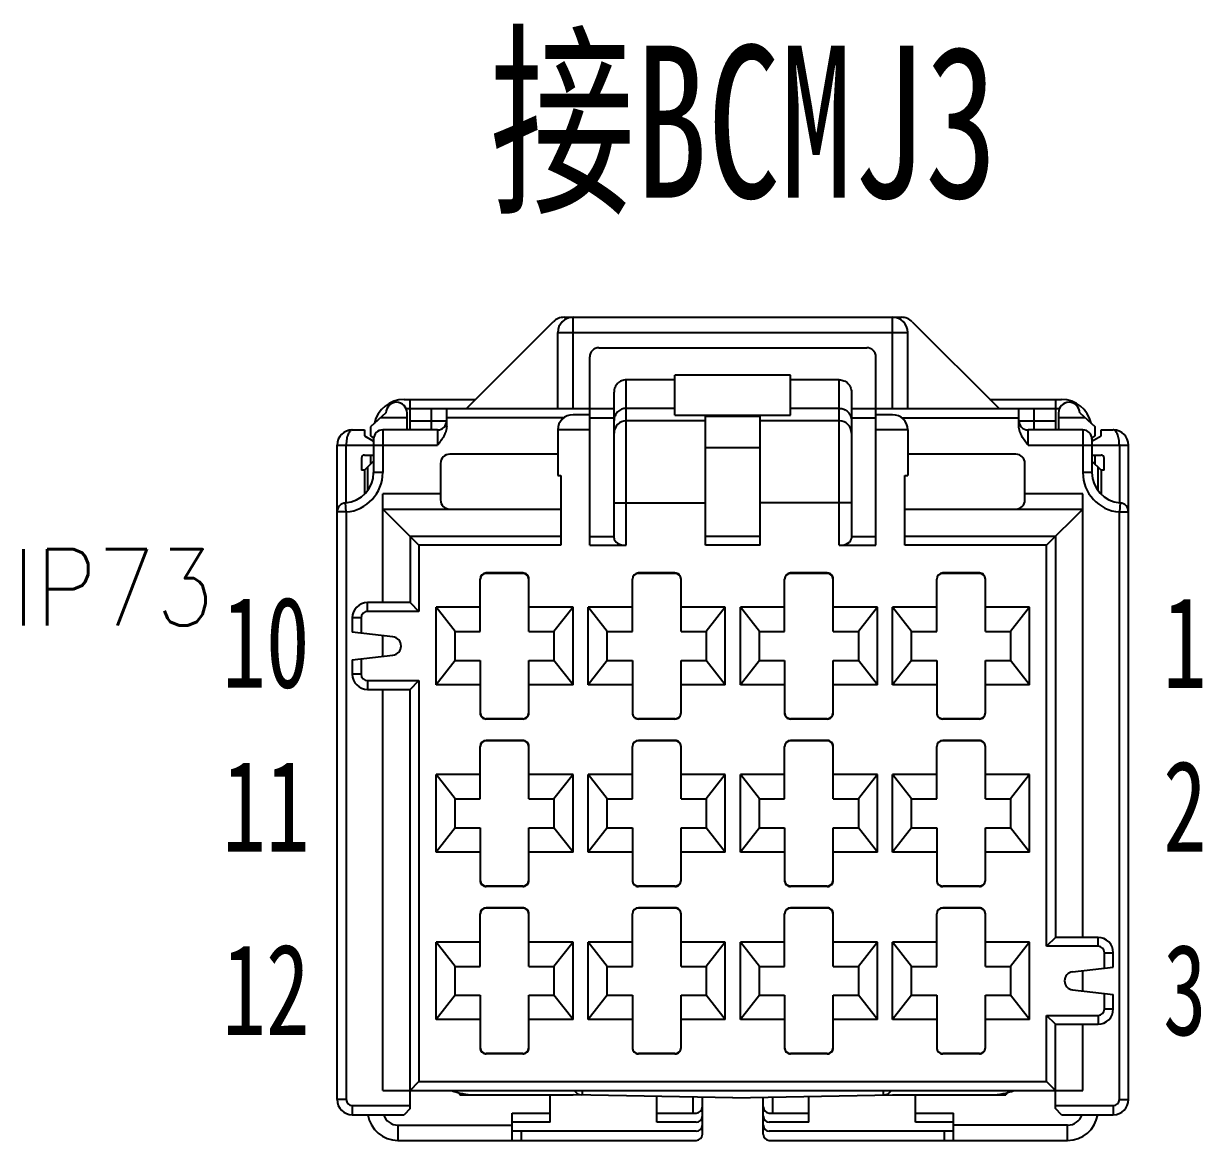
# Model space of a CAD drawing. Header units: inches. Extents: x 47316 to 59086, y 3141 to 11743.
# Drawn here: x 52093.43 to 52132.16, y 8851.77 to 8888.46 of the extents above; entities that cross this region are included whole.
import ezdxf

# ---------------------------------------------------------------- set-up
doc = ezdxf.new("R2010")
doc.units = ezdxf.units.IN
doc.header["$MEASUREMENT"] = 0
doc.layers.add('___SHELL', color=7, linetype='Continuous')
doc.styles.add('MtX_FangSong_GB2312', font='')
doc.styles.get("Standard").update_dxf_attribs({"font": ''})
doc.styles.get('MtX_FangSong_GB2312').set_extended_font_data('FangSong_GB2312')
doc.styles.get('Standard').set_extended_font_data('SimSun')

msp = doc.modelspace()

# ---------------------------------------------------------------- linework, layer by layer
at = {"layer": '___SHELL', "color": 0, "linetype": 'Continuous', "lineweight": -2}
for p, q in [((52107.982, 8875.813), (52110.835, 8878.666)), ((52111.189, 8878.813), (52122.275, 8878.813)), ((52111.482, 8875.813), (52111.482, 8878.813)), ((52121.982, 8875.813), (52121.982, 8878.813)), ((52122.628, 8878.666), (52125.482, 8875.813)), ((52110.982, 8875.813), (52110.982, 8878.313)), ((52110.982, 8878.313), (52122.482, 8878.313)), ((52122.482, 8875.813), (52122.482, 8878.313)), ((52112.332, 8877.813), (52121.132, 8877.813)), ((52112.032, 8871.324), (52112.032, 8877.513)), ((52121.432, 8871.324), (52121.432, 8877.513)), ((52114.832, 8875.599), (52114.832, 8876.913)), ((52118.632, 8876.913), (52114.832, 8876.913)), ((52118.632, 8875.599), (52118.632, 8876.913)), ((52113.232, 8871.324), (52113.232, 8876.757)), ((52114.832, 8876.757), (52113.232, 8876.757)), ((52120.232, 8876.757), (52118.632, 8876.757)), ((52120.232, 8871.324), (52120.232, 8876.757)), ((52112.832, 8871.555), (52112.832, 8876.356)), ((52120.632, 8876.356), (52120.632, 8871.555)), ((52105.932, 8876.113), (52108.282, 8876.113)), ((52106.001, 8875.813), (52112.832, 8875.813)), ((52106.132, 8875.113), (52106.132, 8876.113)), ((52106.832, 8875.113), (52106.832, 8875.813)), ((52107.332, 8875.237), (52107.332, 8875.813)), ((52114.832, 8875.821), (52113.232, 8875.821)), ((52120.232, 8875.821), (52118.632, 8875.821)), ((52120.632, 8875.813), (52127.463, 8875.813)), ((52125.182, 8876.113), (52127.532, 8876.113)), ((52126.132, 8875.237), (52126.132, 8875.813)), ((52126.632, 8875.113), (52126.632, 8875.813)), ((52127.332, 8876.113), (52127.332, 8875.113)), ((52105.334, 8875.67), (52104.832, 8875.218)), ((52105.167, 8875.52), (52106.032, 8875.52)), ((52106.032, 8875.113), (52106.032, 8875.67)), ((52106.132, 8875.413), (52107.332, 8875.413)), ((52111.182, 8875.513), (52107.332, 8875.513)), ((52112.032, 8875.613), (52111.482, 8875.613)), ((52112.032, 8875.513), (52112.832, 8875.513)), ((52115.832, 8875.41), (52113.232, 8875.41)), ((52114.832, 8875.599), (52118.632, 8875.599)), ((52115.832, 8871.324), (52115.832, 8875.559)), ((52117.632, 8875.559), (52115.832, 8875.559)), ((52117.632, 8871.324), (52117.632, 8875.559)), ((52120.232, 8875.41), (52117.632, 8875.41)), ((52120.632, 8875.513), (52121.432, 8875.513)), ((52121.982, 8875.613), (52121.432, 8875.613)), ((52122.282, 8875.513), (52126.132, 8875.513)), ((52126.132, 8875.413), (52127.332, 8875.413)), ((52127.432, 8875.67), (52127.432, 8875.113)), ((52127.432, 8875.52), (52128.296, 8875.52)), ((52128.129, 8875.67), (52128.632, 8875.218)), ((52104.232, 8875.113), (52104.632, 8875.113)), ((52104.632, 8875.113), (52104.632, 8874.913)), ((52104.832, 8875.218), (52104.832, 8874.918)), ((52105.232, 8875.113), (52105.232, 8873.713)), ((52107.032, 8875.113), (52105.232, 8875.113)), ((52107.032, 8875.113), (52107.032, 8874.613)), ((52110.982, 8875.113), (52110.982, 8873.613)), ((52112.032, 8875.113), (52110.982, 8875.113)), ((52122.482, 8875.113), (52121.432, 8875.113)), ((52122.482, 8875.113), (52122.482, 8873.613)), ((52126.432, 8874.613), (52126.432, 8875.113)), ((52128.232, 8875.113), (52126.432, 8875.113)), ((52128.232, 8875.113), (52128.232, 8873.713)), ((52128.632, 8874.918), (52128.632, 8875.218)), ((52128.832, 8875.113), (52129.232, 8875.113)), ((52128.832, 8874.913), (52128.832, 8875.113)), ((52103.732, 8853.113), (52103.732, 8874.613)), ((52103.732, 8874.613), (52107.032, 8874.613)), ((52104.032, 8872.718), (52104.032, 8874.613)), ((52104.632, 8874.913), (52104.932, 8874.74)), ((52104.832, 8874.918), (52104.933, 8874.842)), ((52104.932, 8874.842), (52104.932, 8873.713)), ((52126.432, 8874.613), (52129.732, 8874.613)), ((52128.53, 8874.842), (52128.632, 8874.918)), ((52128.532, 8874.74), (52128.832, 8874.913)), ((52128.532, 8874.842), (52128.532, 8873.713)), ((52129.432, 8874.613), (52129.432, 8872.718)), ((52129.732, 8853.113), (52129.732, 8874.613)), ((52104.632, 8874.288), (52104.932, 8874.288)), ((52104.832, 8874.288), (52104.832, 8873.988)), ((52110.982, 8874.313), (52107.432, 8874.313)), ((52117.632, 8874.521), (52115.832, 8874.521)), ((52126.032, 8874.313), (52122.482, 8874.313)), ((52128.532, 8874.288), (52128.832, 8874.288)), ((52128.632, 8873.988), (52128.632, 8874.288)), ((52104.532, 8874.188), (52104.532, 8873.788)), ((52104.632, 8873.788), (52104.932, 8874.088)), ((52104.732, 8873.888), (52104.732, 8873.113)), ((52107.132, 8874.013), (52107.132, 8872.813)), ((52126.332, 8872.813), (52126.332, 8874.013)), ((52128.832, 8873.788), (52128.532, 8874.088)), ((52128.732, 8873.113), (52128.732, 8873.888)), ((52128.932, 8873.788), (52128.932, 8874.188)), ((52104.632, 8873.788), (52104.532, 8873.788)), ((52104.632, 8873.788), (52104.632, 8872.999)), ((52105.232, 8873.713), (52104.932, 8873.713)), ((52110.982, 8873.613), (52111.082, 8873.613)), ((52111.082, 8873.613), (52111.082, 8871.324)), ((52122.382, 8871.324), (52122.382, 8873.613)), ((52122.382, 8873.613), (52122.482, 8873.613)), ((52128.532, 8873.713), (52128.232, 8873.713)), ((52128.932, 8873.788), (52128.832, 8873.788)), ((52128.832, 8873.788), (52128.832, 8872.999)), ((52104.032, 8872.417), (52104.009, 8872.716)), ((52105.232, 8869.438), (52105.232, 8873.013)), ((52107.132, 8873.013), (52105.232, 8873.013)), ((52112.832, 8872.713), (52115.832, 8872.713)), ((52120.632, 8872.713), (52117.632, 8872.713)), ((52128.232, 8873.013), (52126.332, 8873.013)), ((52128.232, 8858.438), (52128.232, 8873.013)), ((52129.455, 8872.716), (52129.432, 8872.417)), ((52104.032, 8872.417), (52103.732, 8872.417)), ((52104.032, 8872.417), (52104.032, 8853.113)), ((52105.232, 8872.513), (52106.42, 8871.324)), ((52105.232, 8872.513), (52111.082, 8872.513)), ((52122.382, 8872.513), (52128.232, 8872.513)), ((52127.043, 8871.324), (52128.232, 8872.513)), ((52129.432, 8872.417), (52129.732, 8872.417)), ((52129.432, 8853.113), (52129.432, 8872.417)), ((52106.132, 8871.613), (52106.132, 8869.438)), ((52111.082, 8871.613), (52106.132, 8871.613)), ((52112.032, 8871.613), (52112.832, 8871.613)), ((52117.632, 8871.613), (52115.832, 8871.613)), ((52120.632, 8871.613), (52121.432, 8871.613)), ((52127.332, 8871.613), (52122.382, 8871.613)), ((52127.332, 8871.613), (52127.332, 8858.438)), ((52106.42, 8871.324), (52106.42, 8869.149)), ((52111.082, 8871.324), (52106.42, 8871.324)), ((52112.032, 8871.324), (52113.232, 8871.324)), ((52117.632, 8871.324), (52115.832, 8871.324)), ((52120.232, 8871.324), (52121.432, 8871.324)), ((52127.043, 8871.324), (52122.382, 8871.324)), ((52127.043, 8858.149), (52127.043, 8871.324)), ((52108.632, 8870.413), (52108.632, 8870.399)), ((52109.832, 8870.413), (52108.632, 8870.413)), ((52109.832, 8870.399), (52108.632, 8870.399)), ((52109.832, 8870.399), (52109.832, 8870.413)), ((52113.632, 8870.413), (52113.632, 8870.399)), ((52114.832, 8870.413), (52113.632, 8870.413)), ((52114.832, 8870.399), (52113.632, 8870.399)), ((52114.832, 8870.399), (52114.832, 8870.413)), ((52118.632, 8870.413), (52118.632, 8870.399)), ((52119.832, 8870.413), (52118.632, 8870.413)), ((52119.832, 8870.399), (52118.632, 8870.399)), ((52119.832, 8870.399), (52119.832, 8870.413)), ((52124.832, 8870.413), (52123.632, 8870.413)), ((52123.632, 8870.413), (52123.632, 8870.399)), ((52124.832, 8870.399), (52123.632, 8870.399)), ((52124.832, 8870.399), (52124.832, 8870.413)), ((52108.432, 8868.488), (52108.432, 8870.213)), ((52110.032, 8868.488), (52110.032, 8870.213)), ((52113.432, 8868.488), (52113.432, 8870.213)), ((52115.032, 8868.488), (52115.032, 8870.213)), ((52118.432, 8868.488), (52118.432, 8870.213)), ((52120.032, 8868.488), (52120.032, 8870.213)), ((52123.432, 8868.488), (52123.432, 8870.213)), ((52125.032, 8868.488), (52125.032, 8870.213)), ((52104.732, 8869.149), (52104.732, 8869.438)), ((52106.132, 8869.438), (52104.732, 8869.438)), ((52106.132, 8869.438), (52106.42, 8869.149)), ((52106.982, 8866.738), (52106.982, 8869.288)), ((52107.607, 8868.488), (52106.982, 8869.288)), ((52108.432, 8869.288), (52106.982, 8869.288)), ((52111.482, 8869.288), (52110.032, 8869.288)), ((52111.482, 8869.288), (52110.857, 8868.488)), ((52111.482, 8866.738), (52111.482, 8869.288)), ((52111.982, 8866.738), (52111.982, 8869.288)), ((52112.607, 8868.488), (52111.982, 8869.288)), ((52113.432, 8869.288), (52111.982, 8869.288)), ((52116.482, 8869.288), (52115.032, 8869.288)), ((52116.482, 8869.288), (52115.857, 8868.488)), ((52116.482, 8866.738), (52116.482, 8869.288)), ((52116.982, 8866.738), (52116.982, 8869.288)), ((52117.607, 8868.488), (52116.982, 8869.288)), ((52118.432, 8869.288), (52116.982, 8869.288)), ((52121.482, 8869.288), (52120.032, 8869.288)), ((52121.482, 8869.288), (52120.857, 8868.488)), ((52121.482, 8866.738), (52121.482, 8869.288)), ((52123.432, 8869.288), (52121.982, 8869.288)), ((52121.982, 8866.738), (52121.982, 8869.288)), ((52122.607, 8868.488), (52121.982, 8869.288)), ((52126.482, 8869.288), (52125.032, 8869.288)), ((52126.482, 8869.288), (52125.857, 8868.488)), ((52126.482, 8866.738), (52126.482, 8869.288)), ((52104.232, 8868.938), (52104.232, 8868.463)), ((52104.52, 8868.938), (52104.232, 8868.938)), ((52104.52, 8868.938), (52104.52, 8868.43)), ((52106.42, 8869.149), (52104.732, 8869.149)), ((52105.566, 8868.311), (52104.232, 8868.463)), ((52107.607, 8867.538), (52107.607, 8868.488)), ((52107.607, 8868.488), (52108.432, 8868.488)), ((52110.032, 8868.488), (52110.857, 8868.488)), ((52110.857, 8868.488), (52110.857, 8867.538)), ((52112.607, 8867.538), (52112.607, 8868.488)), ((52112.607, 8868.488), (52113.432, 8868.488)), ((52115.032, 8868.488), (52115.857, 8868.488)), ((52115.857, 8868.488), (52115.857, 8867.538)), ((52117.607, 8867.538), (52117.607, 8868.488)), ((52117.607, 8868.488), (52118.432, 8868.488)), ((52120.032, 8868.488), (52120.857, 8868.488)), ((52120.857, 8868.488), (52120.857, 8867.538)), ((52122.607, 8868.488), (52123.432, 8868.488)), ((52122.607, 8867.538), (52122.607, 8868.488)), ((52125.032, 8868.488), (52125.857, 8868.488)), ((52125.857, 8868.488), (52125.857, 8867.538)), ((52105.232, 8867.677), (52105.232, 8868.349)), ((52104.232, 8867.563), (52105.566, 8867.715)), ((52104.232, 8867.563), (52104.232, 8867.088)), ((52104.52, 8867.596), (52104.52, 8867.088)), ((52107.607, 8867.538), (52106.982, 8866.738)), ((52107.607, 8867.538), (52108.432, 8867.538)), ((52108.432, 8867.538), (52108.432, 8865.813)), ((52110.032, 8865.813), (52110.032, 8867.538)), ((52110.032, 8867.538), (52110.857, 8867.538)), ((52111.482, 8866.738), (52110.857, 8867.538)), ((52112.607, 8867.538), (52111.982, 8866.738)), ((52112.607, 8867.538), (52113.432, 8867.538)), ((52113.432, 8867.538), (52113.432, 8865.813)), ((52115.032, 8865.813), (52115.032, 8867.538)), ((52115.032, 8867.538), (52115.857, 8867.538)), ((52116.482, 8866.738), (52115.857, 8867.538)), ((52117.607, 8867.538), (52116.982, 8866.738)), ((52117.607, 8867.538), (52118.432, 8867.538)), ((52118.432, 8867.538), (52118.432, 8865.813)), ((52120.032, 8867.538), (52120.857, 8867.538)), ((52120.032, 8865.813), (52120.032, 8867.538)), ((52121.482, 8866.738), (52120.857, 8867.538)), ((52122.607, 8867.538), (52121.982, 8866.738)), ((52122.607, 8867.538), (52123.432, 8867.538)), ((52123.432, 8867.538), (52123.432, 8865.813)), ((52125.032, 8867.538), (52125.857, 8867.538)), ((52125.032, 8865.813), (52125.032, 8867.538)), ((52126.482, 8866.738), (52125.857, 8867.538)), ((52104.52, 8867.088), (52104.232, 8867.088)), ((52104.732, 8866.876), (52104.732, 8866.588)), ((52104.732, 8866.876), (52106.42, 8866.876)), ((52106.132, 8866.588), (52106.42, 8866.876)), ((52106.42, 8866.876), (52106.42, 8853.701)), ((52104.732, 8866.588), (52106.132, 8866.588)), ((52105.232, 8853.413), (52105.232, 8866.588)), ((52106.132, 8852.813), (52106.132, 8866.588)), ((52108.432, 8866.738), (52106.982, 8866.738)), ((52111.482, 8866.738), (52110.032, 8866.738)), ((52113.432, 8866.738), (52111.982, 8866.738)), ((52116.482, 8866.738), (52115.032, 8866.738)), ((52118.432, 8866.738), (52116.982, 8866.738)), ((52121.482, 8866.738), (52120.032, 8866.738)), ((52123.432, 8866.738), (52121.982, 8866.738)), ((52126.482, 8866.738), (52125.032, 8866.738)), ((52108.632, 8865.613), (52108.632, 8865.626)), ((52109.832, 8865.626), (52108.632, 8865.626)), ((52109.832, 8865.613), (52108.632, 8865.613)), ((52109.832, 8865.626), (52109.832, 8865.613)), ((52113.632, 8865.613), (52113.632, 8865.626)), ((52114.832, 8865.626), (52113.632, 8865.626)), ((52114.832, 8865.613), (52113.632, 8865.613)), ((52114.832, 8865.626), (52114.832, 8865.613)), ((52119.832, 8865.626), (52118.632, 8865.626)), ((52118.632, 8865.613), (52118.632, 8865.626)), ((52119.832, 8865.613), (52118.632, 8865.613)), ((52119.832, 8865.626), (52119.832, 8865.613)), ((52124.832, 8865.626), (52123.632, 8865.626)), ((52123.632, 8865.613), (52123.632, 8865.626)), ((52124.832, 8865.613), (52123.632, 8865.613)), ((52124.832, 8865.626), (52124.832, 8865.613)), ((52108.632, 8864.913), (52108.632, 8864.899)), ((52109.832, 8864.913), (52108.632, 8864.913)), ((52109.832, 8864.899), (52109.832, 8864.913)), ((52113.632, 8864.913), (52113.632, 8864.899)), ((52114.832, 8864.913), (52113.632, 8864.913)), ((52114.832, 8864.899), (52114.832, 8864.913)), ((52119.832, 8864.913), (52118.632, 8864.913)), ((52118.632, 8864.913), (52118.632, 8864.899)), ((52119.832, 8864.899), (52119.832, 8864.913)), ((52124.832, 8864.913), (52123.632, 8864.913)), ((52123.632, 8864.913), (52123.632, 8864.899)), ((52124.832, 8864.899), (52124.832, 8864.913)), ((52108.432, 8862.988), (52108.432, 8864.713)), ((52109.832, 8864.899), (52108.632, 8864.899)), ((52110.032, 8862.988), (52110.032, 8864.713)), ((52113.432, 8862.988), (52113.432, 8864.713)), ((52114.832, 8864.899), (52113.632, 8864.899)), ((52115.032, 8862.988), (52115.032, 8864.713)), ((52118.432, 8862.988), (52118.432, 8864.713)), ((52119.832, 8864.899), (52118.632, 8864.899)), ((52120.032, 8862.988), (52120.032, 8864.713)), ((52123.432, 8862.988), (52123.432, 8864.713)), ((52124.832, 8864.899), (52123.632, 8864.899)), ((52125.032, 8862.988), (52125.032, 8864.713)), ((52106.982, 8861.238), (52106.982, 8863.788)), ((52107.607, 8862.988), (52106.982, 8863.788)), ((52108.432, 8863.788), (52106.982, 8863.788)), ((52111.482, 8863.788), (52110.032, 8863.788)), ((52111.482, 8863.788), (52110.857, 8862.988)), ((52111.482, 8861.238), (52111.482, 8863.788)), ((52111.982, 8861.238), (52111.982, 8863.788)), ((52112.607, 8862.988), (52111.982, 8863.788)), ((52113.432, 8863.788), (52111.982, 8863.788)), ((52116.482, 8863.788), (52115.032, 8863.788)), ((52116.482, 8863.788), (52115.857, 8862.988)), ((52116.482, 8861.238), (52116.482, 8863.788)), ((52118.432, 8863.788), (52116.982, 8863.788)), ((52117.607, 8862.988), (52116.982, 8863.788)), ((52116.982, 8861.238), (52116.982, 8863.788)), ((52121.482, 8863.788), (52120.032, 8863.788)), ((52121.482, 8863.788), (52120.857, 8862.988)), ((52121.482, 8861.238), (52121.482, 8863.788)), ((52123.432, 8863.788), (52121.982, 8863.788)), ((52122.607, 8862.988), (52121.982, 8863.788)), ((52121.982, 8861.238), (52121.982, 8863.788)), ((52126.482, 8863.788), (52125.032, 8863.788)), ((52126.482, 8863.788), (52125.857, 8862.988)), ((52126.482, 8861.238), (52126.482, 8863.788)), ((52107.607, 8862.038), (52107.607, 8862.988)), ((52107.607, 8862.988), (52108.432, 8862.988)), ((52110.032, 8862.988), (52110.857, 8862.988)), ((52110.857, 8862.988), (52110.857, 8862.038)), ((52112.607, 8862.038), (52112.607, 8862.988)), ((52112.607, 8862.988), (52113.432, 8862.988)), ((52115.032, 8862.988), (52115.857, 8862.988)), ((52115.857, 8862.988), (52115.857, 8862.038)), ((52117.607, 8862.988), (52118.432, 8862.988)), ((52117.607, 8862.038), (52117.607, 8862.988)), ((52120.032, 8862.988), (52120.857, 8862.988)), ((52120.857, 8862.988), (52120.857, 8862.038)), ((52122.607, 8862.988), (52123.432, 8862.988)), ((52122.607, 8862.038), (52122.607, 8862.988)), ((52125.032, 8862.988), (52125.857, 8862.988)), ((52125.857, 8862.988), (52125.857, 8862.038)), ((52107.607, 8862.038), (52106.982, 8861.238)), ((52107.607, 8862.038), (52108.432, 8862.038)), ((52108.432, 8862.038), (52108.432, 8860.313)), ((52110.032, 8860.313), (52110.032, 8862.038)), ((52110.032, 8862.038), (52110.857, 8862.038)), ((52111.482, 8861.238), (52110.857, 8862.038)), ((52112.607, 8862.038), (52111.982, 8861.238)), ((52112.607, 8862.038), (52113.432, 8862.038)), ((52113.432, 8862.038), (52113.432, 8860.313)), ((52115.032, 8862.038), (52115.857, 8862.038)), ((52115.032, 8860.313), (52115.032, 8862.038)), ((52116.482, 8861.238), (52115.857, 8862.038)), ((52117.607, 8862.038), (52116.982, 8861.238)), ((52117.607, 8862.038), (52118.432, 8862.038)), ((52118.432, 8862.038), (52118.432, 8860.313)), ((52120.032, 8862.038), (52120.857, 8862.038)), ((52120.032, 8860.313), (52120.032, 8862.038)), ((52121.482, 8861.238), (52120.857, 8862.038)), ((52122.607, 8862.038), (52121.982, 8861.238)), ((52122.607, 8862.038), (52123.432, 8862.038)), ((52123.432, 8862.038), (52123.432, 8860.313)), ((52125.032, 8862.038), (52125.857, 8862.038)), ((52125.032, 8860.313), (52125.032, 8862.038)), ((52126.482, 8861.238), (52125.857, 8862.038)), ((52108.432, 8861.238), (52106.982, 8861.238)), ((52111.482, 8861.238), (52110.032, 8861.238)), ((52113.432, 8861.238), (52111.982, 8861.238)), ((52116.482, 8861.238), (52115.032, 8861.238)), ((52118.432, 8861.238), (52116.982, 8861.238)), ((52121.482, 8861.238), (52120.032, 8861.238)), ((52123.432, 8861.238), (52121.982, 8861.238)), ((52126.482, 8861.238), (52125.032, 8861.238)), ((52108.632, 8860.113), (52108.632, 8860.126)), ((52109.832, 8860.126), (52108.632, 8860.126)), ((52109.832, 8860.113), (52108.632, 8860.113)), ((52109.832, 8860.126), (52109.832, 8860.113)), ((52114.832, 8860.126), (52113.632, 8860.126)), ((52113.632, 8860.113), (52113.632, 8860.126)), ((52114.832, 8860.113), (52113.632, 8860.113)), ((52114.832, 8860.126), (52114.832, 8860.113)), ((52119.832, 8860.126), (52118.632, 8860.126)), ((52118.632, 8860.113), (52118.632, 8860.126)), ((52119.832, 8860.113), (52118.632, 8860.113)), ((52119.832, 8860.126), (52119.832, 8860.113)), ((52124.832, 8860.126), (52123.632, 8860.126)), ((52123.632, 8860.113), (52123.632, 8860.126)), ((52124.832, 8860.113), (52123.632, 8860.113)), ((52124.832, 8860.126), (52124.832, 8860.113)), ((52108.432, 8857.488), (52108.432, 8859.213)), ((52108.632, 8859.413), (52108.632, 8859.399)), ((52109.832, 8859.413), (52108.632, 8859.413)), ((52109.832, 8859.399), (52108.632, 8859.399)), ((52109.832, 8859.399), (52109.832, 8859.413)), ((52110.032, 8857.488), (52110.032, 8859.213)), ((52113.432, 8857.488), (52113.432, 8859.213)), ((52114.832, 8859.413), (52113.632, 8859.413)), ((52113.632, 8859.413), (52113.632, 8859.399)), ((52114.832, 8859.399), (52113.632, 8859.399)), ((52114.832, 8859.399), (52114.832, 8859.413)), ((52115.032, 8857.488), (52115.032, 8859.213)), ((52118.432, 8857.488), (52118.432, 8859.213)), ((52119.832, 8859.413), (52118.632, 8859.413)), ((52118.632, 8859.413), (52118.632, 8859.399)), ((52119.832, 8859.399), (52118.632, 8859.399)), ((52119.832, 8859.399), (52119.832, 8859.413)), ((52120.032, 8857.488), (52120.032, 8859.213)), ((52123.432, 8857.488), (52123.432, 8859.213)), ((52124.832, 8859.413), (52123.632, 8859.413)), ((52123.632, 8859.413), (52123.632, 8859.399)), ((52124.832, 8859.399), (52123.632, 8859.399)), ((52124.832, 8859.399), (52124.832, 8859.413)), ((52125.032, 8857.488), (52125.032, 8859.213)), ((52127.332, 8858.438), (52127.043, 8858.149)), ((52128.732, 8858.438), (52127.332, 8858.438)), ((52128.732, 8858.149), (52128.732, 8858.438)), ((52107.607, 8857.488), (52106.982, 8858.288)), ((52106.982, 8855.738), (52106.982, 8858.288)), ((52108.432, 8858.288), (52106.982, 8858.288)), ((52111.482, 8858.288), (52110.032, 8858.288)), ((52111.482, 8858.288), (52110.857, 8857.488)), ((52111.482, 8855.738), (52111.482, 8858.288)), ((52112.607, 8857.488), (52111.982, 8858.288)), ((52113.432, 8858.288), (52111.982, 8858.288)), ((52111.982, 8855.738), (52111.982, 8858.288)), ((52116.482, 8858.288), (52115.032, 8858.288)), ((52116.482, 8858.288), (52115.857, 8857.488)), ((52116.482, 8855.738), (52116.482, 8858.288)), ((52118.432, 8858.288), (52116.982, 8858.288)), ((52117.607, 8857.488), (52116.982, 8858.288)), ((52116.982, 8855.738), (52116.982, 8858.288)), ((52121.482, 8858.288), (52120.032, 8858.288)), ((52121.482, 8858.288), (52120.857, 8857.488)), ((52121.482, 8855.738), (52121.482, 8858.288)), ((52123.432, 8858.288), (52121.982, 8858.288)), ((52122.607, 8857.488), (52121.982, 8858.288)), ((52121.982, 8855.738), (52121.982, 8858.288)), ((52126.482, 8858.288), (52125.032, 8858.288)), ((52126.482, 8858.288), (52125.857, 8857.488)), ((52126.482, 8855.738), (52126.482, 8858.288)), ((52128.732, 8858.149), (52127.043, 8858.149)), ((52128.943, 8857.938), (52129.232, 8857.938)), ((52128.943, 8857.43), (52128.943, 8857.938)), ((52129.232, 8857.463), (52129.232, 8857.938)), ((52107.607, 8856.538), (52107.607, 8857.488)), ((52107.607, 8857.488), (52108.432, 8857.488)), ((52110.032, 8857.488), (52110.857, 8857.488)), ((52110.857, 8857.488), (52110.857, 8856.538)), ((52112.607, 8857.488), (52113.432, 8857.488)), ((52112.607, 8856.538), (52112.607, 8857.488)), ((52115.032, 8857.488), (52115.857, 8857.488)), ((52115.857, 8857.488), (52115.857, 8856.538)), ((52117.607, 8857.488), (52118.432, 8857.488)), ((52117.607, 8856.538), (52117.607, 8857.488)), ((52120.032, 8857.488), (52120.857, 8857.488)), ((52120.857, 8857.488), (52120.857, 8856.538)), ((52122.607, 8857.488), (52123.432, 8857.488)), ((52122.607, 8856.538), (52122.607, 8857.488)), ((52125.032, 8857.488), (52125.857, 8857.488)), ((52125.857, 8857.488), (52125.857, 8856.538)), ((52127.898, 8857.311), (52129.232, 8857.463)), ((52128.232, 8856.677), (52128.232, 8857.349)), ((52107.607, 8856.538), (52106.982, 8855.738)), ((52107.607, 8856.538), (52108.432, 8856.538)), ((52108.432, 8856.538), (52108.432, 8854.813)), ((52110.032, 8856.538), (52110.857, 8856.538)), ((52110.032, 8854.813), (52110.032, 8856.538)), ((52111.482, 8855.738), (52110.857, 8856.538)), ((52112.607, 8856.538), (52111.982, 8855.738)), ((52112.607, 8856.538), (52113.432, 8856.538)), ((52113.432, 8856.538), (52113.432, 8854.813)), ((52115.032, 8856.538), (52115.857, 8856.538)), ((52115.032, 8854.813), (52115.032, 8856.538)), ((52116.482, 8855.738), (52115.857, 8856.538)), ((52117.607, 8856.538), (52116.982, 8855.738)), ((52117.607, 8856.538), (52118.432, 8856.538)), ((52118.432, 8856.538), (52118.432, 8854.813)), ((52120.032, 8856.538), (52120.857, 8856.538)), ((52120.032, 8854.813), (52120.032, 8856.538)), ((52121.482, 8855.738), (52120.857, 8856.538)), ((52122.607, 8856.538), (52121.982, 8855.738)), ((52122.607, 8856.538), (52123.432, 8856.538)), ((52123.432, 8856.538), (52123.432, 8854.813)), ((52125.032, 8856.538), (52125.857, 8856.538)), ((52125.032, 8854.813), (52125.032, 8856.538)), ((52126.482, 8855.738), (52125.857, 8856.538)), ((52127.898, 8856.715), (52129.232, 8856.563)), ((52128.943, 8856.088), (52128.943, 8856.596)), ((52129.232, 8856.088), (52129.232, 8856.563)), ((52128.943, 8856.088), (52129.232, 8856.088)), ((52108.432, 8855.738), (52106.982, 8855.738)), ((52111.482, 8855.738), (52110.032, 8855.738)), ((52113.432, 8855.738), (52111.982, 8855.738)), ((52116.482, 8855.738), (52115.032, 8855.738)), ((52118.432, 8855.738), (52116.982, 8855.738)), ((52121.482, 8855.738), (52120.032, 8855.738)), ((52123.432, 8855.738), (52121.982, 8855.738)), ((52126.482, 8855.738), (52125.032, 8855.738)), ((52127.043, 8855.876), (52128.732, 8855.876)), ((52127.332, 8855.588), (52127.043, 8855.876)), ((52127.043, 8853.701), (52127.043, 8855.876)), ((52128.732, 8855.876), (52128.732, 8855.588)), ((52127.332, 8855.588), (52128.732, 8855.588)), ((52127.332, 8852.813), (52127.332, 8855.588)), ((52128.232, 8853.413), (52128.232, 8855.588)), ((52109.832, 8854.626), (52108.632, 8854.626)), ((52108.632, 8854.613), (52108.632, 8854.626)), ((52109.832, 8854.613), (52108.632, 8854.613)), ((52109.832, 8854.626), (52109.832, 8854.613)), ((52114.832, 8854.626), (52113.632, 8854.626)), ((52113.632, 8854.613), (52113.632, 8854.626)), ((52114.832, 8854.613), (52113.632, 8854.613)), ((52114.832, 8854.626), (52114.832, 8854.613)), ((52119.832, 8854.626), (52118.632, 8854.626)), ((52118.632, 8854.613), (52118.632, 8854.626)), ((52119.832, 8854.613), (52118.632, 8854.613)), ((52119.832, 8854.626), (52119.832, 8854.613)), ((52124.832, 8854.626), (52123.632, 8854.626)), ((52123.632, 8854.613), (52123.632, 8854.626)), ((52124.832, 8854.613), (52123.632, 8854.613)), ((52124.832, 8854.626), (52124.832, 8854.613)), ((52106.132, 8853.413), (52106.42, 8853.701)), ((52106.42, 8853.701), (52127.043, 8853.701)), ((52127.332, 8853.413), (52127.043, 8853.701)), ((52105.232, 8853.413), (52128.232, 8853.413)), ((52107.729, 8853.334), (52107.766, 8853.27)), ((52111.778, 8853.413), (52111.782, 8853.264)), ((52121.682, 8853.264), (52121.685, 8853.413)), ((52125.735, 8853.334), (52125.698, 8853.27)), ((52104.032, 8853.113), (52103.732, 8853.113)), ((52104.232, 8852.913), (52104.232, 8852.613)), ((52104.232, 8852.913), (52106.132, 8852.913)), ((52107.766, 8853.27), (52111.482, 8853.27)), ((52110.732, 8852.37), (52110.732, 8853.27)), ((52116.732, 8853.17), (52111.482, 8853.27)), ((52114.232, 8852.37), (52114.232, 8853.217)), ((52115.432, 8852.67), (52115.432, 8853.194)), ((52115.732, 8851.97), (52115.732, 8853.189)), ((52116.732, 8853.17), (52121.982, 8853.27)), ((52117.732, 8851.97), (52117.732, 8853.189)), ((52118.032, 8853.194), (52118.032, 8852.67)), ((52119.232, 8852.37), (52119.232, 8853.217)), ((52121.982, 8853.27), (52125.698, 8853.27)), ((52122.732, 8852.37), (52122.732, 8853.27)), ((52127.332, 8852.913), (52129.232, 8852.913)), ((52129.232, 8852.913), (52129.232, 8852.613)), ((52129.432, 8853.113), (52129.732, 8853.113)), ((52104.232, 8852.613), (52105.932, 8852.613)), ((52106.132, 8852.813), (52105.932, 8852.613)), ((52109.482, 8852.67), (52110.732, 8852.67)), ((52109.482, 8851.77), (52109.482, 8852.67)), ((52114.232, 8852.67), (52115.532, 8852.67)), ((52117.932, 8852.67), (52119.232, 8852.67)), ((52122.732, 8852.67), (52123.982, 8852.67)), ((52123.982, 8851.77), (52123.982, 8852.67)), ((52127.532, 8852.613), (52127.332, 8852.813)), ((52127.532, 8852.613), (52129.232, 8852.613)), ((52105.732, 8852.27), (52109.482, 8852.27)), ((52105.732, 8852.27), (52105.732, 8851.77)), ((52110.732, 8852.37), (52109.482, 8852.37)), ((52115.532, 8852.37), (52114.232, 8852.37)), ((52119.232, 8852.37), (52117.932, 8852.37)), ((52123.982, 8852.37), (52122.732, 8852.37)), ((52127.732, 8852.27), (52123.982, 8852.27)), ((52127.732, 8851.77), (52127.732, 8852.27)), ((52105.732, 8851.77), (52115.532, 8851.77)), ((52115.532, 8852.07), (52109.482, 8852.07)), ((52109.782, 8852.07), (52109.782, 8851.77)), ((52123.982, 8852.07), (52117.932, 8852.07)), ((52117.932, 8851.77), (52127.732, 8851.77)), ((52123.682, 8851.77), (52123.682, 8852.07))]:
    msp.add_line(p, q, dxfattribs=at)
for centre, radius, start, end in [((52111.189, 8878.313), 0.5, 90, 135), ((52111.482, 8878.313), 0.5, 90, 180), ((52121.982, 8878.313), 0.5, 0, 90), ((52122.275, 8878.313), 0.5, 45, 90), ((52112.332, 8877.513), 0.3, 90, 180), ((52121.132, 8877.513), 0.3, 0, 90), ((52105.932, 8875.113), 1, 90, 167.3987), ((52105.683, 8875.67), 0.349, 0, 180), ((52127.781, 8875.67), 0.349, 0, 180), ((52127.532, 8875.113), 1, 12.6013, 90), ((52107.032, 8875.413), 0.3, 270, 0), ((52111.482, 8875.113), 0.5, 90, 180), ((52113.232, 8875.01), 0.4, 89.9696, 179.9696), ((52120.232, 8875.01), 0.4, 0.0304, 90.0304), ((52121.982, 8875.113), 0.5, 0, 90), ((52126.432, 8875.413), 0.3, 180, 270), ((52104.232, 8874.613), 0.5, 90, 180), ((52105.232, 8874.813), 0.3, 90, 180), ((52128.232, 8874.813), 0.3, 0, 90), ((52129.232, 8874.613), 0.5, 0, 90), ((52104.632, 8874.188), 0.1, 90, 180), ((52107.432, 8874.013), 0.3, 90, 180), ((52126.032, 8874.013), 0.3, 0, 90), ((52128.832, 8874.188), 0.1, 0, 90), ((52103.932, 8873.713), 1, 274.4117, 0), ((52103.932, 8873.713), 1.3, 274.4117, 0), ((52129.532, 8873.713), 1.3, 180, 265.5883), ((52129.532, 8873.713), 1, 180, 265.5883), ((52104.032, 8872.417), 0.3, 94.4117, 180), ((52107.432, 8872.813), 0.3, 180, 270), ((52126.032, 8872.813), 0.3, 270, 0), ((52129.432, 8872.417), 0.3, 0, 85.5883), ((52104.732, 8868.938), 0.5, 90, 180), ((52104.732, 8868.938), 0.211, 90, 180), ((52105.532, 8868.013), 0.3, 276.4976, 83.5024), ((52104.732, 8867.088), 0.5, 180, 270), ((52104.732, 8867.088), 0.211, 180, 270), ((52128.732, 8857.938), 0.5, 0, 90), ((52128.732, 8857.938), 0.211, 0, 90), ((52127.932, 8857.013), 0.3, 96.4976, 263.5024), ((52128.732, 8856.088), 0.5, 270, 0), ((52128.732, 8856.088), 0.211, 270, 0), ((52108.232, 8855.27), 2, 248.2487, 270), ((52111.782, 8853.564), 0.3, 210.2337, 268.9088), ((52121.682, 8853.564), 0.3, 271.0912, 329.7663), ((52125.232, 8855.27), 2, 270, 291.7513), ((52104.232, 8853.113), 0.5, 180, 270), ((52104.232, 8853.113), 0.2, 180, 270), ((52129.232, 8853.113), 0.5, 270, 0), ((52129.232, 8853.113), 0.2, 270, 0), ((52105.732, 8852.77), 1, 189.0312, 270), ((52105.732, 8852.77), 0.5, 198.2665, 270), ((52115.532, 8852.87), 0.2, 270, 0), ((52115.532, 8852.57), 0.2, 270, 0), ((52117.932, 8852.87), 0.2, 180, 270), ((52117.932, 8852.57), 0.2, 180, 270), ((52127.732, 8852.77), 1, 270, 350.9688), ((52127.732, 8852.77), 0.5, 270, 341.7335), ((52115.532, 8852.27), 0.2, 270, 0), ((52117.932, 8852.27), 0.2, 180, 270), ((52115.532, 8851.97), 0.2, 270, 0), ((52117.932, 8851.97), 0.2, 180, 270)]:
    msp.add_arc(centre, radius, start, end, dxfattribs=at)
for centre, major_axis, ratio, start_param, end_param in [((52113.232, 8871.555), (0.4, 0), 0.57735, -3.141593, -1.570796), ((52120.232, 8871.555), (0.4, 0), 0.57735, -1.570796, 0), ((52108.632, 8870.213), (0, 0.2), 0.999911, 0, 1.570796), ((52108.632, 8870.199), (0, 0.2), 0.999911, 0, 1.504355), ((52109.832, 8870.213), (0, -0.2), 0.999911, 1.570796, 3.141593), ((52109.832, 8870.199), (0, -0.2), 0.999911, 1.637238, 3.141593), ((52113.632, 8870.213), (0, 0.2), 0.999911, 0, 1.570796), ((52113.632, 8870.199), (0, 0.2), 0.999911, 0, 1.504355), ((52114.832, 8870.213), (0, -0.2), 0.999911, 1.570796, 3.141593), ((52114.832, 8870.199), (0, -0.2), 0.999911, 1.637238, 3.141593), ((52118.632, 8870.213), (0, 0.2), 0.999911, 0, 1.570796), ((52118.632, 8870.199), (0, 0.2), 0.999911, 0, 1.504355), ((52119.832, 8870.213), (0, -0.2), 0.999911, 1.570796, 3.141593), ((52119.832, 8870.199), (0, -0.2), 0.999911, 1.637238, 3.141593), ((52123.632, 8870.213), (0, 0.2), 0.999911, 0, 1.570796), ((52123.632, 8870.199), (0, 0.2), 0.999911, 0, 1.504355), ((52124.832, 8870.213), (0, -0.2), 0.999911, 1.570796, 3.141593), ((52124.832, 8870.199), (0, -0.2), 0.999911, 1.637238, 3.141593), ((52108.632, 8865.813), (0, 0.2), 0.999911, 1.570796, 3.141593), ((52108.632, 8865.826), (0, 0.2), 0.999911, 1.637238, 3.141593), ((52109.832, 8865.826), (0, 0.2), 0.999911, -3.141593, -1.637238), ((52109.832, 8865.813), (0, 0.2), 0.999911, -3.141593, -1.570796), ((52113.632, 8865.813), (0, 0.2), 0.999911, 1.570796, 3.141593), ((52113.632, 8865.826), (0, 0.2), 0.999911, 1.637238, 3.141593), ((52114.832, 8865.826), (0, 0.2), 0.999911, -3.141593, -1.637238), ((52114.832, 8865.813), (0, 0.2), 0.999911, -3.141593, -1.570796), ((52118.632, 8865.813), (0, 0.2), 0.999911, 1.570796, 3.141593), ((52118.632, 8865.826), (0, 0.2), 0.999911, 1.637238, 3.141593), ((52119.832, 8865.826), (0, 0.2), 0.999911, -3.141593, -1.637238), ((52119.832, 8865.813), (0, 0.2), 0.999911, -3.141593, -1.570796), ((52123.632, 8865.813), (0, 0.2), 0.999911, 1.570796, 3.141593), ((52123.632, 8865.826), (0, 0.2), 0.999911, 1.637238, 3.141593), ((52124.832, 8865.826), (0, 0.2), 0.999911, -3.141593, -1.637238), ((52124.832, 8865.813), (0, 0.2), 0.999911, -3.141593, -1.570796), ((52108.632, 8864.713), (0, 0.2), 0.999911, 0, 1.570796), ((52109.832, 8864.713), (0, -0.2), 0.999911, 1.570796, 3.141593), ((52113.632, 8864.713), (0, 0.2), 0.999911, 0, 1.570796), ((52114.832, 8864.713), (0, -0.2), 0.999911, 1.570796, 3.141593), ((52118.632, 8864.713), (0, 0.2), 0.999911, 0, 1.570796), ((52119.832, 8864.713), (0, -0.2), 0.999911, 1.570796, 3.141593), ((52123.632, 8864.713), (0, 0.2), 0.999911, 0, 1.570796), ((52124.832, 8864.713), (0, -0.2), 0.999911, 1.570796, 3.141593), ((52108.632, 8864.699), (0, 0.2), 0.999911, 0, 1.504355), ((52109.832, 8864.699), (0, -0.2), 0.999911, 1.637238, 3.141593), ((52113.632, 8864.699), (0, 0.2), 0.999911, 0, 1.504355), ((52114.832, 8864.699), (0, -0.2), 0.999911, 1.637238, 3.141593), ((52118.632, 8864.699), (0, 0.2), 0.999911, 0, 1.504355), ((52119.832, 8864.699), (0, -0.2), 0.999911, 1.637238, 3.141593), ((52123.632, 8864.699), (0, 0.2), 0.999911, 0, 1.504355), ((52124.832, 8864.699), (0, -0.2), 0.999911, 1.637238, 3.141593), ((52108.632, 8860.326), (0, 0.2), 0.999911, 1.637238, 3.141593), ((52108.632, 8860.313), (0, 0.2), 0.999911, 1.570796, 3.141593), ((52109.832, 8860.326), (0, 0.2), 0.999911, -3.141593, -1.637238), ((52109.832, 8860.313), (0, 0.2), 0.999911, -3.141593, -1.570796), ((52113.632, 8860.326), (0, 0.2), 0.999911, 1.637238, 3.141593), ((52113.632, 8860.313), (0, 0.2), 0.999911, 1.570796, 3.141593), ((52114.832, 8860.326), (0, 0.2), 0.999911, -3.141593, -1.637238), ((52114.832, 8860.313), (0, 0.2), 0.999911, -3.141593, -1.570796), ((52118.632, 8860.326), (0, 0.2), 0.999911, 1.637238, 3.141593), ((52118.632, 8860.313), (0, 0.2), 0.999911, 1.570796, 3.141593), ((52119.832, 8860.313), (0, 0.2), 0.999911, -3.141593, -1.570796), ((52119.832, 8860.326), (0, 0.2), 0.999911, -3.141593, -1.637238), ((52123.632, 8860.313), (0, 0.2), 0.999911, 1.570796, 3.141593), ((52123.632, 8860.326), (0, 0.2), 0.999911, 1.637238, 3.141593), ((52124.832, 8860.326), (0, 0.2), 0.999911, -3.141593, -1.637238), ((52124.832, 8860.313), (0, 0.2), 0.999911, -3.141593, -1.570796), ((52108.632, 8859.213), (0, 0.2), 0.999911, 0, 1.570796), ((52108.632, 8859.199), (0, 0.2), 0.999911, 0, 1.504355), ((52109.832, 8859.213), (0, -0.2), 0.999911, 1.570796, 3.141593), ((52109.832, 8859.199), (0, -0.2), 0.999911, 1.637238, 3.141593), ((52113.632, 8859.213), (0, 0.2), 0.999911, 0, 1.570796), ((52113.632, 8859.199), (0, 0.2), 0.999911, 0, 1.504355), ((52114.832, 8859.213), (0, -0.2), 0.999911, 1.570796, 3.141593), ((52114.832, 8859.199), (0, -0.2), 0.999911, 1.637238, 3.141593), ((52118.632, 8859.213), (0, 0.2), 0.999911, 0, 1.570796), ((52118.632, 8859.199), (0, 0.2), 0.999911, 0, 1.504355), ((52119.832, 8859.213), (0, -0.2), 0.999911, 1.570796, 3.141593), ((52119.832, 8859.199), (0, -0.2), 0.999911, 1.637238, 3.141593), ((52123.632, 8859.213), (0, 0.2), 0.999911, 0, 1.570796), ((52123.632, 8859.199), (0, 0.2), 0.999911, 0, 1.504355), ((52124.832, 8859.213), (0, -0.2), 0.999911, 1.570796, 3.141593), ((52124.832, 8859.199), (0, -0.2), 0.999911, 1.637238, 3.141593), ((52108.632, 8854.826), (0, 0.2), 0.999911, 1.637238, 3.141593), ((52108.632, 8854.813), (0, 0.2), 0.999911, 1.570796, 3.141593), ((52109.832, 8854.826), (0, 0.2), 0.999911, -3.141593, -1.637238), ((52109.832, 8854.813), (0, 0.2), 0.999911, -3.141593, -1.570796), ((52113.632, 8854.813), (0, 0.2), 0.999911, 1.570796, 3.141593), ((52113.632, 8854.826), (0, 0.2), 0.999911, 1.637238, 3.141593), ((52114.832, 8854.826), (0, 0.2), 0.999911, -3.141593, -1.637238), ((52114.832, 8854.813), (0, 0.2), 0.999911, -3.141593, -1.570796), ((52118.632, 8854.826), (0, 0.2), 0.999911, 1.637238, 3.141593), ((52118.632, 8854.813), (0, 0.2), 0.999911, 1.570796, 3.141593), ((52119.832, 8854.826), (0, 0.2), 0.999911, -3.141593, -1.637238), ((52119.832, 8854.813), (0, 0.2), 0.999911, -3.141593, -1.570796), ((52123.632, 8854.826), (0, 0.2), 0.999911, 1.637238, 3.141593), ((52123.632, 8854.813), (0, 0.2), 0.999911, 1.570796, 3.141593), ((52124.832, 8854.826), (0, 0.2), 0.999911, -3.141593, -1.637238), ((52124.832, 8854.813), (0, 0.2), 0.999911, -3.141593, -1.570796)]:
    msp.add_ellipse(centre, major_axis=major_axis, ratio=ratio, start_param=start_param, end_param=end_param, dxfattribs=at)
for points, knots in [([(52113.232, 8876.757), (52113.205, 8876.757), (52113.153, 8876.752), (52113.077, 8876.729), (52113.008, 8876.691), (52112.947, 8876.641), (52112.897, 8876.58), (52112.86, 8876.51), (52112.837, 8876.434), (52112.832, 8876.382), (52112.832, 8876.356)], [0, 0, 0, 0, 0.12521, 0.250379, 0.375496, 0.500536, 0.625494, 0.750379, 0.8752, 1, 1, 1, 1]), ([(52120.232, 8876.757), (52120.258, 8876.757), (52120.311, 8876.752), (52120.386, 8876.729), (52120.456, 8876.691), (52120.517, 8876.641), (52120.567, 8876.58), (52120.604, 8876.51), (52120.627, 8876.434), (52120.632, 8876.382), (52120.632, 8876.356)], [0, 0, 0, 0, 0.12521, 0.250379, 0.375496, 0.500536, 0.625494, 0.750379, 0.8752, 1, 1, 1, 1]), ([(52113.232, 8875.821), (52113.206, 8875.821), (52113.153, 8875.816), (52113.077, 8875.793), (52113.008, 8875.756), (52112.947, 8875.706), (52112.897, 8875.646), (52112.86, 8875.576), (52112.837, 8875.501), (52112.832, 8875.449), (52112.832, 8875.423)], [0, 0, 0, 0, 0.125463, 0.250846, 0.376106, 0.501197, 0.626105, 0.750846, 0.875453, 1, 1, 1, 1]), ([(52120.232, 8875.821), (52120.258, 8875.821), (52120.31, 8875.816), (52120.386, 8875.793), (52120.456, 8875.756), (52120.517, 8875.706), (52120.567, 8875.646), (52120.604, 8875.576), (52120.627, 8875.501), (52120.632, 8875.449), (52120.632, 8875.423)], [0, 0, 0, 0, 0.125463, 0.250846, 0.376106, 0.501197, 0.626105, 0.750846, 0.875453, 1, 1, 1, 1]), ([(52104.232, 8875.113), (52104.225, 8875.113), (52104.212, 8875.111), (52104.186, 8875.101), (52104.153, 8875.076), (52104.12, 8875.031), (52104.09, 8874.97), (52104.065, 8874.895), (52104.046, 8874.808), (52104.034, 8874.713), (52104.032, 8874.647), (52104.032, 8874.613)], [0, 0, 0, 0, 0.033173, 0.067811, 0.146535, 0.243387, 0.360962, 0.498926, 0.654714, 0.82379, 1, 1, 1, 1]), ([(52107.332, 8875.237), (52107.332, 8875.179), (52107.311, 8875.061), (52107.237, 8874.9), (52107.14, 8874.752), (52107.068, 8874.659), (52107.032, 8874.613)], [0, 0, 0, 0, 0.249514, 0.499507, 0.749713, 1, 1, 1, 1]), ([(52126.432, 8874.613), (52126.396, 8874.659), (52126.324, 8874.752), (52126.226, 8874.9), (52126.153, 8875.061), (52126.132, 8875.179), (52126.132, 8875.237)], [0, 0, 0, 0, 0.250287, 0.500493, 0.750485, 1, 1, 1, 1]), ([(52129.432, 8874.613), (52129.432, 8874.647), (52129.429, 8874.713), (52129.417, 8874.808), (52129.398, 8874.895), (52129.374, 8874.97), (52129.344, 8875.031), (52129.31, 8875.076), (52129.278, 8875.101), (52129.251, 8875.111), (52129.238, 8875.113), (52129.232, 8875.113)], [0, 0, 0, 0, 0.17621, 0.345286, 0.501074, 0.639038, 0.756613, 0.853465, 0.932189, 0.966826, 1, 1, 1, 1])]:
    msp.add_open_spline(points, degree=3, knots=knots, dxfattribs=at)

# ---------------------------------------------------------------- texts
at = {"color": 0, "lineweight": -2, "style": 'MtX_FangSong_GB2312', "width": 0.7}
msp.add_text('接BCMJ3', height=5, rotation=360, dxfattribs=at).set_placement((52108.748, 8882.741))
at = {"color": 21, "linetype": 'Continuous', "lineweight": 15, "insert": (52093.045, 8871.192), "char_height": 2.5, "width": 7.39286, "attachment_point": 1}
msp.add_mtext('\\Fromans.shx;\\W0.9000000000;\\T1.0000000000;\\o\\lIP73', dxfattribs=at)
at = {"layer": '___SHELL', "color": 0, "lineweight": -2, "width": 0.7}
for s, p in [('10', (52099.967, 8866.643)), ('1', (52130.87, 8866.637)), ('11', (52099.967, 8861.26)), ('2', (52130.87, 8861.254)), ('12', (52099.967, 8855.233)), ('3', (52130.87, 8855.227))]:
    msp.add_text(s, height=3, dxfattribs=at).set_placement(p)

doc.saveas('drawing.dxf')
